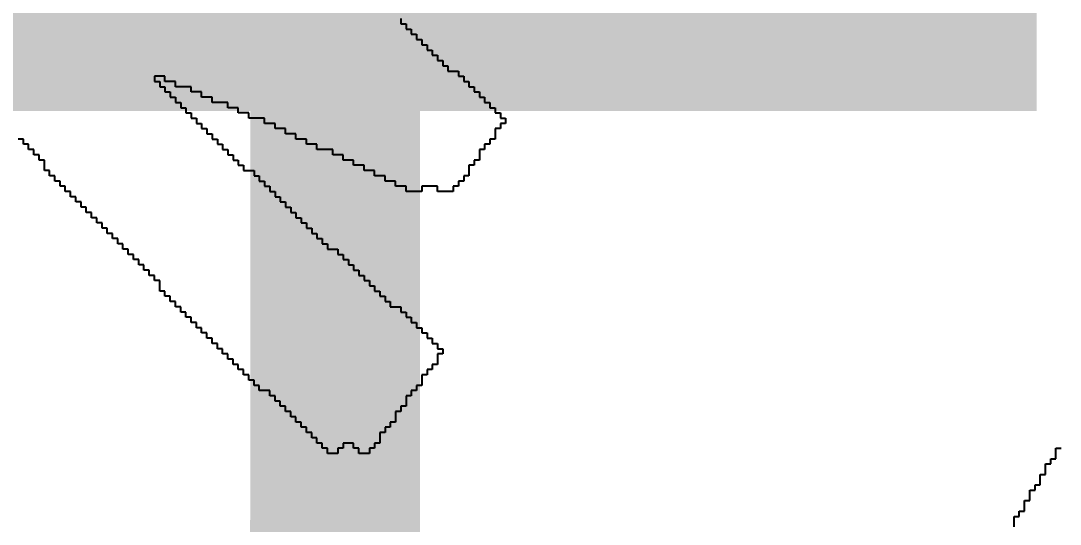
# Model space of a CAD drawing. Header units: millimetres. Extents: x 38.3 to 116.8, y 314 to 397.1.
# Drawn here: x 103.839 to 105.809, y 374.457 to 375.411 of the extents above; entities that cross this region are included whole.
import ezdxf

# ---------------------------------------------------------------- set-up
doc = ezdxf.new("R2010")
doc.units = ezdxf.units.MM
doc.layers.add('BottomOverlay', color=54, linetype='Continuous')
doc.layers.add('TopOverlay', color=2, linetype='Continuous')

# ---------------------------------------------------------------- blocks, each defined once
blk = doc.blocks.new('4S6TMP_L____85')
at = {"layer": 'TopOverlay'}
for p, q in [((5.6264, -3.2985), (5.6264, -3.3085)), ((5.6264, -3.3085), (5.6363, -3.3085)), ((5.6363, -3.3085), (5.6363, -3.3184)), ((5.6363, -3.3184), (5.6463, -3.3184)), ((5.6463, -3.3184), (5.6463, -3.3283)), ((5.6463, -3.3283), (5.6562, -3.3283)), ((5.6562, -3.3283), (5.6562, -3.3383)), ((5.6562, -3.3383), (5.6661, -3.3383)), ((5.6661, -3.3383), (5.6661, -3.3482)), ((5.6661, -3.3482), (5.6761, -3.3482)), ((5.6761, -3.3482), (5.6761, -3.3581)), ((5.6761, -3.3581), (5.686, -3.3581)), ((5.686, -3.3581), (5.686, -3.3681)), ((5.686, -3.3681), (5.6959, -3.3681)), ((5.6959, -3.3681), (5.6959, -3.378)), ((5.6959, -3.378), (5.7059, -3.378)), ((5.7059, -3.378), (5.7059, -3.3879)), ((5.7059, -3.3879), (5.7158, -3.3879)), ((5.7158, -3.3879), (5.7158, -3.3979)), ((5.1794, -3.4078), (5.1595, -3.4078)), ((5.1595, -3.4078), (5.1595, -3.4177)), ((5.1794, -3.4177), (5.1794, -3.4078)), ((5.7158, -3.3979), (5.7357, -3.3979)), ((5.7357, -3.3979), (5.7357, -3.4078)), ((5.7357, -3.4078), (5.7456, -3.4078)), ((5.7456, -3.4078), (5.7456, -3.4177)), ((5.1595, -3.4177), (5.1694, -3.4177)), ((5.1694, -3.4177), (5.1694, -3.4277)), ((5.1694, -3.4277), (5.1794, -3.4277)), ((5.1992, -3.4177), (5.1794, -3.4177)), ((5.1794, -3.4277), (5.1794, -3.4376)), ((5.1992, -3.4277), (5.1992, -3.4177)), ((5.229, -3.4277), (5.1992, -3.4277)), ((5.229, -3.4376), (5.229, -3.4277)), ((5.7456, -3.4177), (5.7555, -3.4177)), ((5.7555, -3.4177), (5.7555, -3.4277)), ((5.7555, -3.4277), (5.7655, -3.4277)), ((5.7655, -3.4277), (5.7655, -3.4376)), ((5.1794, -3.4376), (5.1893, -3.4376)), ((5.1893, -3.4376), (5.1893, -3.4475)), ((5.2489, -3.4376), (5.229, -3.4376)), ((5.2489, -3.4475), (5.2489, -3.4376)), ((5.7655, -3.4376), (5.7754, -3.4376)), ((5.7754, -3.4376), (5.7754, -3.4475)), ((5.1893, -3.4475), (5.1992, -3.4475)), ((5.1992, -3.4475), (5.1992, -3.4575)), ((5.1992, -3.4575), (5.2092, -3.4575)), ((5.2092, -3.4575), (5.2092, -3.4674)), ((5.2688, -3.4475), (5.2489, -3.4475)), ((5.2688, -3.4575), (5.2688, -3.4475)), ((5.2986, -3.4575), (5.2688, -3.4575)), ((5.2986, -3.4674), (5.2986, -3.4575)), ((5.7754, -3.4475), (5.7853, -3.4475)), ((5.7853, -3.4475), (5.7853, -3.4575)), ((5.7853, -3.4575), (5.7953, -3.4575)), ((5.7953, -3.4575), (5.7953, -3.4674)), ((5.2092, -3.4674), (5.2191, -3.4674)), ((5.2191, -3.4674), (5.2191, -3.4773)), ((5.2191, -3.4773), (5.229, -3.4773)), ((5.229, -3.4773), (5.229, -3.4873)), ((5.3184, -3.4674), (5.2986, -3.4674)), ((5.3184, -3.4773), (5.3184, -3.4674)), ((5.3383, -3.4773), (5.3184, -3.4773)), ((5.3383, -3.4873), (5.3383, -3.4773)), ((5.7953, -3.4674), (5.8052, -3.4674)), ((5.8052, -3.4674), (5.8052, -3.4773)), ((5.8052, -3.4773), (5.8151, -3.4773)), ((5.8151, -3.4773), (5.8151, -3.4873)), ((5.229, -3.4873), (5.239, -3.4873)), ((5.239, -3.4873), (5.239, -3.4972)), ((5.239, -3.4972), (5.2489, -3.4972)), ((5.2489, -3.4972), (5.2489, -3.5071)), ((5.3681, -3.4873), (5.3383, -3.4873)), ((5.3681, -3.4972), (5.3681, -3.4873)), ((5.388, -3.4972), (5.3681, -3.4972)), ((5.388, -3.5071), (5.388, -3.4972)), ((5.8151, -3.4873), (5.8251, -3.4873)), ((5.8251, -3.4972), (5.8151, -3.4972)), ((5.8151, -3.4972), (5.8151, -3.5071)), ((5.8251, -3.4873), (5.8251, -3.4972)), ((5.2489, -3.5071), (5.2588, -3.5071)), ((5.2588, -3.5071), (5.2588, -3.5171)), ((5.2588, -3.5171), (5.2688, -3.5171)), ((5.2688, -3.5171), (5.2688, -3.527)), ((5.4078, -3.5071), (5.388, -3.5071)), ((5.4078, -3.5171), (5.4078, -3.5071)), ((5.4277, -3.5171), (5.4078, -3.5171)), ((5.4277, -3.527), (5.4277, -3.5171)), ((5.8151, -3.5071), (5.8052, -3.5071)), ((5.8052, -3.5071), (5.8052, -3.5171)), ((5.8052, -3.5171), (5.8052, -3.527)), ((4.9112, -3.527), (4.9012, -3.527)), ((4.9112, -3.5369), (4.9112, -3.527)), ((4.9211, -3.5369), (4.9112, -3.5369)), ((4.9211, -3.5469), (4.9211, -3.5369)), ((5.2688, -3.527), (5.2787, -3.527)), ((5.2787, -3.527), (5.2787, -3.5369)), ((5.2787, -3.5369), (5.2886, -3.5369)), ((5.2886, -3.5369), (5.2886, -3.5469)), ((5.4476, -3.527), (5.4277, -3.527)), ((5.4476, -3.5369), (5.4476, -3.527)), ((5.4675, -3.5369), (5.4476, -3.5369)), ((5.4675, -3.5469), (5.4675, -3.5369)), ((5.7953, -3.5369), (5.7853, -3.5369)), ((5.7853, -3.5369), (5.7853, -3.5469)), ((5.8052, -3.527), (5.7953, -3.527)), ((5.7953, -3.527), (5.7953, -3.5369)), ((4.931, -3.5469), (4.9211, -3.5469)), ((4.931, -3.5568), (4.931, -3.5469)), ((4.941, -3.5568), (4.931, -3.5568)), ((4.941, -3.5667), (4.941, -3.5568)), ((5.2886, -3.5469), (5.2986, -3.5469)), ((5.2986, -3.5469), (5.2986, -3.5568)), ((5.2986, -3.5568), (5.3085, -3.5568)), ((5.3085, -3.5568), (5.3085, -3.5667)), ((5.4973, -3.5469), (5.4675, -3.5469)), ((5.4973, -3.5568), (5.4973, -3.5469)), ((5.5171, -3.5568), (5.4973, -3.5568)), ((5.5171, -3.5667), (5.5171, -3.5568)), ((5.7853, -3.5469), (5.7754, -3.5469)), ((5.7754, -3.5469), (5.7754, -3.5568)), ((5.7754, -3.5568), (5.7754, -3.5667)), ((4.9509, -3.5667), (4.941, -3.5667)), ((4.9509, -3.5767), (4.9509, -3.5667)), ((4.9509, -3.5866), (4.9509, -3.5767)), ((5.3085, -3.5667), (5.3184, -3.5667)), ((5.3184, -3.5667), (5.3184, -3.5767)), ((5.3184, -3.5767), (5.3284, -3.5767)), ((5.3284, -3.5767), (5.3284, -3.5866)), ((5.537, -3.5667), (5.5171, -3.5667)), ((5.537, -3.5767), (5.537, -3.5667)), ((5.5569, -3.5767), (5.537, -3.5767)), ((5.5569, -3.5866), (5.5569, -3.5767)), ((5.7655, -3.5767), (5.7555, -3.5767)), ((5.7555, -3.5767), (5.7555, -3.5866)), ((5.7754, -3.5667), (5.7655, -3.5667)), ((5.7655, -3.5667), (5.7655, -3.5767)), ((4.9608, -3.5866), (4.9509, -3.5866)), ((4.9608, -3.5965), (4.9608, -3.5866)), ((4.9708, -3.5965), (4.9608, -3.5965)), ((4.9708, -3.6065), (4.9708, -3.5965)), ((5.3284, -3.5866), (5.3482, -3.5866)), ((5.3482, -3.5866), (5.3482, -3.5965)), ((5.3482, -3.5965), (5.3582, -3.5965)), ((5.3582, -3.5965), (5.3582, -3.6065)), ((5.5767, -3.5866), (5.5569, -3.5866)), ((5.5767, -3.5965), (5.5767, -3.5866)), ((5.5966, -3.5965), (5.5767, -3.5965)), ((5.5966, -3.6065), (5.5966, -3.5965)), ((5.7555, -3.5965), (5.7456, -3.5965)), ((5.7456, -3.5965), (5.7456, -3.6065)), ((5.7555, -3.5866), (5.7555, -3.5965)), ((4.9807, -3.6065), (4.9708, -3.6065)), ((4.9807, -3.6164), (4.9807, -3.6065)), ((4.9906, -3.6164), (4.9807, -3.6164)), ((4.9906, -3.6263), (4.9906, -3.6164)), ((5.3582, -3.6065), (5.3681, -3.6065)), ((5.3681, -3.6065), (5.3681, -3.6164)), ((5.3681, -3.6164), (5.378, -3.6164)), ((5.378, -3.6164), (5.378, -3.6263)), ((5.6165, -3.6065), (5.5966, -3.6065)), ((5.6165, -3.6164), (5.6165, -3.6065)), ((5.6363, -3.6164), (5.6165, -3.6164)), ((5.6363, -3.6263), (5.6363, -3.6164)), ((5.6959, -3.6164), (5.6661, -3.6164)), ((5.6661, -3.6164), (5.6661, -3.6263)), ((5.6959, -3.6263), (5.6959, -3.6164)), ((5.7357, -3.6164), (5.7257, -3.6164)), ((5.7257, -3.6164), (5.7257, -3.6263)), ((5.7456, -3.6065), (5.7357, -3.6065)), ((5.7357, -3.6065), (5.7357, -3.6164)), ((5.0006, -3.6263), (4.9906, -3.6263)), ((5.0006, -3.6363), (5.0006, -3.6263)), ((5.0105, -3.6363), (5.0006, -3.6363)), ((5.0105, -3.6462), (5.0105, -3.6363)), ((5.378, -3.6263), (5.388, -3.6263)), ((5.388, -3.6263), (5.388, -3.6363)), ((5.388, -3.6363), (5.3979, -3.6363)), ((5.3979, -3.6363), (5.3979, -3.6462)), ((5.6661, -3.6263), (5.6363, -3.6263)), ((5.7257, -3.6263), (5.6959, -3.6263)), ((5.0204, -3.6462), (5.0105, -3.6462)), ((5.0204, -3.6561), (5.0204, -3.6462)), ((5.0304, -3.6561), (5.0204, -3.6561)), ((5.0304, -3.6661), (5.0304, -3.6561)), ((5.3979, -3.6462), (5.4078, -3.6462)), ((5.4078, -3.6462), (5.4078, -3.6561)), ((5.4078, -3.6561), (5.4178, -3.6561)), ((5.4178, -3.6561), (5.4178, -3.6661)), ((5.0403, -3.6661), (5.0304, -3.6661)), ((5.0403, -3.676), (5.0403, -3.6661)), ((5.0502, -3.676), (5.0403, -3.676)), ((5.0502, -3.6859), (5.0502, -3.676)), ((5.4178, -3.6661), (5.4277, -3.6661)), ((5.4277, -3.6661), (5.4277, -3.676)), ((5.4277, -3.676), (5.4376, -3.676)), ((5.4376, -3.676), (5.4376, -3.6859)), ((5.0602, -3.6859), (5.0502, -3.6859)), ((5.0602, -3.6959), (5.0602, -3.6859)), ((5.0701, -3.6959), (5.0602, -3.6959)), ((5.0701, -3.7058), (5.0701, -3.6959)), ((5.4376, -3.6859), (5.4476, -3.6859)), ((5.4476, -3.6859), (5.4476, -3.6959)), ((5.4476, -3.6959), (5.4575, -3.6959)), ((5.4575, -3.6959), (5.4575, -3.7058)), ((5.08, -3.7058), (5.0701, -3.7058)), ((5.08, -3.7157), (5.08, -3.7058)), ((5.09, -3.7157), (5.08, -3.7157)), ((5.09, -3.7257), (5.09, -3.7157)), ((5.4575, -3.7058), (5.4675, -3.7058)), ((5.4675, -3.7058), (5.4675, -3.7157)), ((5.4675, -3.7157), (5.4774, -3.7157)), ((5.4774, -3.7157), (5.4774, -3.7257)), ((5.0999, -3.7257), (5.09, -3.7257)), ((5.0999, -3.7356), (5.0999, -3.7257)), ((5.1098, -3.7356), (5.0999, -3.7356)), ((5.1098, -3.7455), (5.1098, -3.7356)), ((5.4774, -3.7257), (5.4873, -3.7257)), ((5.4873, -3.7257), (5.4873, -3.7356)), ((5.4873, -3.7356), (5.5072, -3.7356)), ((5.5072, -3.7356), (5.5072, -3.7455)), ((5.1198, -3.7455), (5.1098, -3.7455)), ((5.1198, -3.7555), (5.1198, -3.7455)), ((5.1297, -3.7555), (5.1198, -3.7555)), ((5.1297, -3.7654), (5.1297, -3.7555)), ((5.5072, -3.7455), (5.5171, -3.7455)), ((5.5171, -3.7455), (5.5171, -3.7555)), ((5.5171, -3.7555), (5.5271, -3.7555)), ((5.5271, -3.7555), (5.5271, -3.7654)), ((5.1396, -3.7654), (5.1297, -3.7654)), ((5.1396, -3.7753), (5.1396, -3.7654)), ((5.1496, -3.7753), (5.1396, -3.7753)), ((5.1496, -3.7853), (5.1496, -3.7753)), ((5.5271, -3.7654), (5.537, -3.7654)), ((5.537, -3.7654), (5.537, -3.7753)), ((5.537, -3.7753), (5.5469, -3.7753)), ((5.5469, -3.7753), (5.5469, -3.7853)), ((5.1595, -3.7853), (5.1496, -3.7853)), ((5.1595, -3.7952), (5.1595, -3.7853)), ((5.1694, -3.7952), (5.1595, -3.7952)), ((5.1694, -3.8051), (5.1694, -3.7952)), ((5.5469, -3.7853), (5.5569, -3.7853)), ((5.5569, -3.7853), (5.5569, -3.7952)), ((5.5569, -3.7952), (5.5668, -3.7952)), ((5.5668, -3.7952), (5.5668, -3.8051)), ((5.1694, -3.8151), (5.1694, -3.8051)), ((5.1794, -3.8151), (5.1694, -3.8151)), ((5.1794, -3.825), (5.1794, -3.8151)), ((5.5668, -3.8051), (5.5767, -3.8051)), ((5.5767, -3.8051), (5.5767, -3.8151)), ((5.5767, -3.8151), (5.5867, -3.8151)), ((5.5867, -3.8151), (5.5867, -3.825)), ((5.1893, -3.825), (5.1794, -3.825)), ((5.1893, -3.8349), (5.1893, -3.825)), ((5.1992, -3.8349), (5.1893, -3.8349)), ((5.1992, -3.8449), (5.1992, -3.8349)), ((5.5867, -3.825), (5.5966, -3.825)), ((5.5966, -3.825), (5.5966, -3.8349)), ((5.5966, -3.8349), (5.6065, -3.8349)), ((5.6065, -3.8349), (5.6065, -3.8449)), ((5.2092, -3.8449), (5.1992, -3.8449)), ((5.2092, -3.8548), (5.2092, -3.8449)), ((5.2191, -3.8548), (5.2092, -3.8548)), ((5.2191, -3.8647), (5.2191, -3.8548)), ((5.6065, -3.8449), (5.6264, -3.8449)), ((5.6264, -3.8449), (5.6264, -3.8548)), ((5.6264, -3.8548), (5.6363, -3.8548)), ((5.6363, -3.8548), (5.6363, -3.8647)), ((5.229, -3.8647), (5.2191, -3.8647)), ((5.229, -3.8747), (5.229, -3.8647)), ((5.239, -3.8747), (5.229, -3.8747)), ((5.239, -3.8846), (5.239, -3.8747)), ((5.6363, -3.8647), (5.6463, -3.8647)), ((5.6463, -3.8647), (5.6463, -3.8747)), ((5.6463, -3.8747), (5.6562, -3.8747)), ((5.6562, -3.8747), (5.6562, -3.8846)), ((5.2489, -3.8846), (5.239, -3.8846)), ((5.2489, -3.8946), (5.2489, -3.8846)), ((5.2588, -3.8946), (5.2489, -3.8946)), ((5.2588, -3.9045), (5.2588, -3.8946)), ((5.6562, -3.8846), (5.6661, -3.8846)), ((5.6661, -3.8846), (5.6661, -3.8946)), ((5.6661, -3.8946), (5.6761, -3.8946)), ((5.6761, -3.8946), (5.6761, -3.9045)), ((5.2688, -3.9045), (5.2588, -3.9045)), ((5.2688, -3.9144), (5.2688, -3.9045)), ((5.2787, -3.9144), (5.2688, -3.9144)), ((5.2787, -3.9244), (5.2787, -3.9144)), ((5.6761, -3.9045), (5.686, -3.9045)), ((5.686, -3.9045), (5.686, -3.9144)), ((5.686, -3.9144), (5.6959, -3.9144)), ((5.6959, -3.9144), (5.6959, -3.9244)), ((5.2886, -3.9244), (5.2787, -3.9244)), ((5.2886, -3.9343), (5.2886, -3.9244)), ((5.2986, -3.9343), (5.2886, -3.9343)), ((5.2986, -3.9442), (5.2986, -3.9343)), ((5.6959, -3.9244), (5.7059, -3.9244)), ((5.7059, -3.9343), (5.6959, -3.9343)), ((5.6959, -3.9343), (5.6959, -3.9442)), ((5.7059, -3.9244), (5.7059, -3.9343)), ((5.3085, -3.9442), (5.2986, -3.9442)), ((5.3085, -3.9542), (5.3085, -3.9442)), ((5.3184, -3.9542), (5.3085, -3.9542)), ((5.3184, -3.9641), (5.3184, -3.9542)), ((5.6959, -3.9542), (5.686, -3.9542)), ((5.686, -3.9542), (5.686, -3.9641)), ((5.6959, -3.9442), (5.6959, -3.9542)), ((5.3284, -3.9641), (5.3184, -3.9641)), ((5.3284, -3.974), (5.3284, -3.9641)), ((5.3383, -3.974), (5.3284, -3.974)), ((5.3383, -3.984), (5.3383, -3.974)), ((5.6761, -3.974), (5.6661, -3.974)), ((5.6661, -3.974), (5.6661, -3.984)), ((5.686, -3.9641), (5.6761, -3.9641)), ((5.6761, -3.9641), (5.6761, -3.974)), ((5.3482, -3.984), (5.3383, -3.984)), ((5.3482, -3.9939), (5.3482, -3.984)), ((5.3582, -3.9939), (5.3482, -3.9939)), ((5.3582, -4.0038), (5.3582, -3.9939)), ((5.6661, -3.9939), (5.6562, -3.9939)), ((5.6562, -3.9939), (5.6562, -4.0038)), ((5.6661, -3.984), (5.6661, -3.9939)), ((5.378, -4.0038), (5.3582, -4.0038)), ((5.378, -4.0138), (5.378, -4.0038)), ((5.388, -4.0138), (5.378, -4.0138)), ((5.388, -4.0237), (5.388, -4.0138)), ((5.6463, -4.0138), (5.6363, -4.0138)), ((5.6363, -4.0138), (5.6363, -4.0237)), ((5.6562, -4.0038), (5.6463, -4.0038)), ((5.6463, -4.0038), (5.6463, -4.0138)), ((5.3979, -4.0237), (5.388, -4.0237)), ((5.3979, -4.0336), (5.3979, -4.0237)), ((5.4078, -4.0336), (5.3979, -4.0336)), ((5.4078, -4.0436), (5.4078, -4.0336)), ((5.6363, -4.0336), (5.6264, -4.0336)), ((5.6264, -4.0336), (5.6264, -4.0436)), ((5.6363, -4.0237), (5.6363, -4.0336)), ((5.4178, -4.0436), (5.4078, -4.0436)), ((5.4178, -4.0535), (5.4178, -4.0436)), ((5.4277, -4.0535), (5.4178, -4.0535)), ((5.4277, -4.0634), (5.4277, -4.0535)), ((5.6264, -4.0436), (5.6165, -4.0436)), ((5.6165, -4.0436), (5.6165, -4.0535)), ((5.6165, -4.0535), (5.6165, -4.0634)), ((5.4376, -4.0634), (5.4277, -4.0634)), ((5.4376, -4.0734), (5.4376, -4.0634)), ((5.4476, -4.0734), (5.4376, -4.0734)), ((5.4476, -4.0833), (5.4476, -4.0734)), ((5.6065, -4.0734), (5.5966, -4.0734)), ((5.5966, -4.0734), (5.5966, -4.0833)), ((5.6165, -4.0634), (5.6065, -4.0634)), ((5.6065, -4.0634), (5.6065, -4.0734)), ((5.4575, -4.0833), (5.4476, -4.0833)), ((5.4575, -4.0932), (5.4575, -4.0833)), ((5.4675, -4.0932), (5.4575, -4.0932)), ((5.4675, -4.1032), (5.4675, -4.0932)), ((5.5966, -4.0833), (5.5867, -4.0833)), ((5.5867, -4.0833), (5.5867, -4.0932)), ((5.5867, -4.0932), (5.5867, -4.1032)), ((5.4774, -4.1032), (5.4675, -4.1032)), ((5.4774, -4.1131), (5.4774, -4.1032)), ((5.4873, -4.1131), (5.4774, -4.1131)), ((5.4873, -4.123), (5.4873, -4.1131)), ((5.5171, -4.1131), (5.5072, -4.1131)), ((5.5072, -4.1131), (5.5072, -4.123)), ((5.537, -4.1032), (5.5171, -4.1032)), ((5.5171, -4.1032), (5.5171, -4.1131)), ((5.537, -4.1131), (5.537, -4.1032)), ((5.5469, -4.1131), (5.537, -4.1131)), ((5.5469, -4.123), (5.5469, -4.1131)), ((5.5767, -4.1131), (5.5668, -4.1131)), ((5.5668, -4.1131), (5.5668, -4.123)), ((5.5867, -4.1032), (5.5767, -4.1032)), ((5.5767, -4.1032), (5.5767, -4.1131)), ((6.8681, -4.123), (6.8681, -4.1131)), ((6.8681, -4.1131), (6.8781, -4.1131)), ((5.5072, -4.123), (5.4873, -4.123)), ((5.5668, -4.123), (5.5469, -4.123)), ((6.8582, -4.1429), (6.8582, -4.133)), ((6.8582, -4.133), (6.8681, -4.133)), ((6.8681, -4.133), (6.8681, -4.123)), ((6.8483, -4.1528), (6.8483, -4.1429)), ((6.8483, -4.1429), (6.8582, -4.1429)), ((6.8483, -4.1628), (6.8483, -4.1528)), ((6.8383, -4.1727), (6.8383, -4.1628)), ((6.8383, -4.1628), (6.8483, -4.1628)), ((6.8383, -4.1826), (6.8383, -4.1727)), ((6.8185, -4.2025), (6.8185, -4.1926)), ((6.8185, -4.1926), (6.8284, -4.1926)), ((6.8284, -4.1926), (6.8284, -4.1826)), ((6.8284, -4.1826), (6.8383, -4.1826)), ((6.8085, -4.2224), (6.8085, -4.2124)), ((6.8085, -4.2124), (6.8185, -4.2124)), ((6.8185, -4.2124), (6.8185, -4.2025)), ((6.7986, -4.2422), (6.7986, -4.2323)), ((6.7986, -4.2323), (6.8085, -4.2323)), ((6.8085, -4.2323), (6.8085, -4.2224)), ((6.7887, -4.2522), (6.7887, -4.2422)), ((6.7887, -4.2422), (6.7986, -4.2422)), ((6.7887, -4.2621), (6.7887, -4.2522))]:
    blk.add_line(p, q, dxfattribs=at)

msp = doc.modelspace()

# ---------------------------------------------------------------- block references
msp.add_blockref('4S6TMP_L____85', (98.933, 378.714))

# ---------------------------------------------------------------- texts
at = {"layer": 'BottomOverlay', "text_generation_flag": 2}
msp.add_text('4S6TMP', height=3, rotation=90, dxfattribs=at).set_placement((105.7646, 388.874))

doc.saveas('drawing.dxf')
